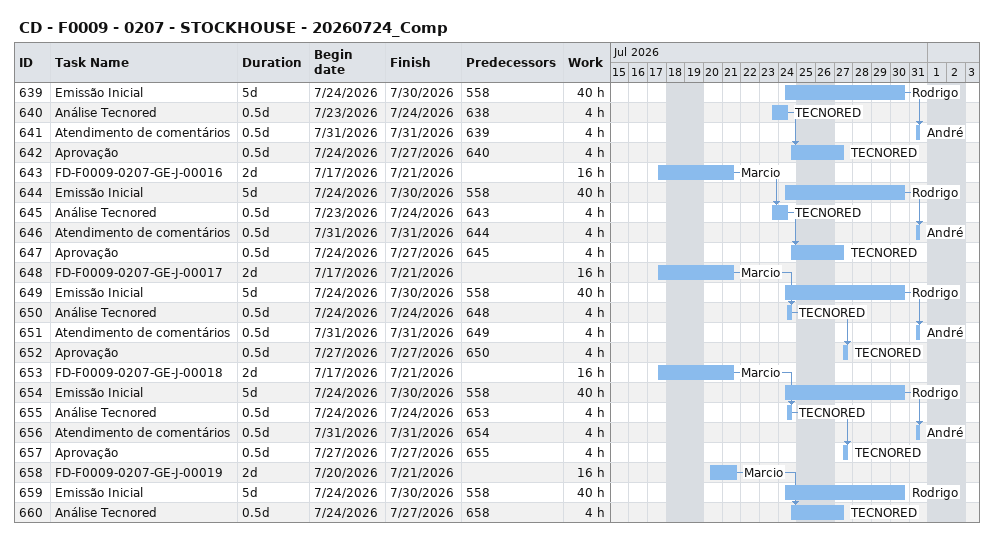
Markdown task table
CD - F0009 - 0207 - STOCKHOUSE - 20260724_Comp

| ID | Task | Duration | Start | Finish | Predecessors | Resources | Work (h) |
|---|---|---|---|---|---|---|---|
| 639 | Emissão Inicial | 5d | 2026-07-24 | 2026-07-30 | 558 | Rodrigo | 40 |
| 640 | Análise Tecnored | 0.5d | 2026-07-23 | 2026-07-24 | 638 | TECNORED | 4 |
| 641 | Atendimento de comentários | 0.5d | 2026-07-31 | 2026-07-31 | 639 | André | 4 |
| 642 | Aprovação | 0.5d | 2026-07-24 | 2026-07-27 | 640 | TECNORED | 4 |
| 643 | FD-F0009-0207-GE-J-00016 | 2d | 2026-07-17 | 2026-07-21 |  | Marcio | 16 |
| 644 | Emissão Inicial | 5d | 2026-07-24 | 2026-07-30 | 558 | Rodrigo | 40 |
| 645 | Análise Tecnored | 0.5d | 2026-07-23 | 2026-07-24 | 643 | TECNORED | 4 |
| 646 | Atendimento de comentários | 0.5d | 2026-07-31 | 2026-07-31 | 644 | André | 4 |
| 647 | Aprovação | 0.5d | 2026-07-24 | 2026-07-27 | 645 | TECNORED | 4 |
| 648 | FD-F0009-0207-GE-J-00017 | 2d | 2026-07-17 | 2026-07-21 |  | Marcio | 16 |
| 649 | Emissão Inicial | 5d | 2026-07-24 | 2026-07-30 | 558 | Rodrigo | 40 |
| 650 | Análise Tecnored | 0.5d | 2026-07-24 | 2026-07-24 | 648 | TECNORED | 4 |
| 651 | Atendimento de comentários | 0.5d | 2026-07-31 | 2026-07-31 | 649 | André | 4 |
| 652 | Aprovação | 0.5d | 2026-07-27 | 2026-07-27 | 650 | TECNORED | 4 |
| 653 | FD-F0009-0207-GE-J-00018 | 2d | 2026-07-17 | 2026-07-21 |  | Marcio | 16 |
| 654 | Emissão Inicial | 5d | 2026-07-24 | 2026-07-30 | 558 | Rodrigo | 40 |
| 655 | Análise Tecnored | 0.5d | 2026-07-24 | 2026-07-24 | 653 | TECNORED | 4 |
| 656 | Atendimento de comentários | 0.5d | 2026-07-31 | 2026-07-31 | 654 | André | 4 |
| 657 | Aprovação | 0.5d | 2026-07-27 | 2026-07-27 | 655 | TECNORED | 4 |
| 658 | FD-F0009-0207-GE-J-00019 | 2d | 2026-07-20 | 2026-07-21 |  | Marcio | 16 |
| 659 | Emissão Inicial | 5d | 2026-07-24 | 2026-07-30 | 558 | Rodrigo | 40 |
| 660 | Análise Tecnored | 0.5d | 2026-07-24 | 2026-07-27 | 658 | TECNORED | 4 |
